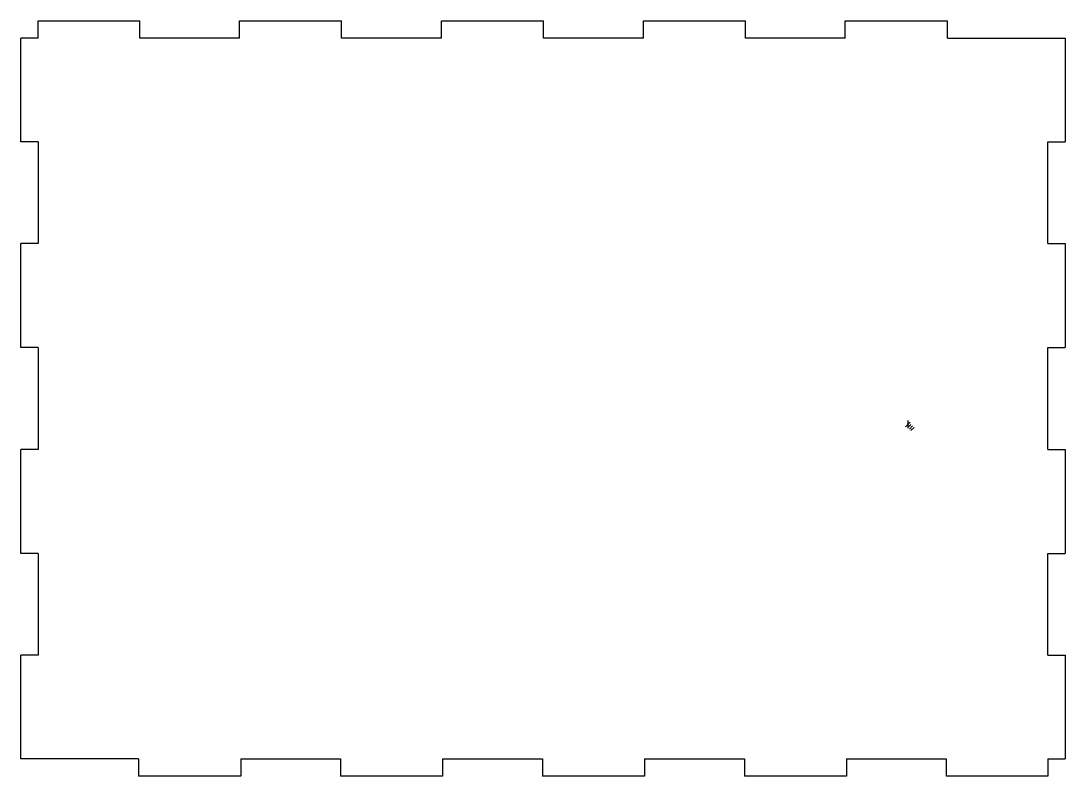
# Model space of a CAD drawing. Extents: x -307 to 396, y -141 to 437.
# Drawn here: x -307.5 to 54.5, y 175 to 437 of the extents above; entities that cross this region are included whole.
import ezdxf

# ---------------------------------------------------------------- set-up
doc = ezdxf.new("R2010")
doc.units = 0

msp = doc.modelspace()

# ---------------------------------------------------------------- linework, layer by layer
at = {"layer": 'Layer 1'}
for p, q in [((0.793749, 297.793749), (-0.793749, 296.206251)), ((0, 298.322915), (0, 295.677085)), ((1.058332, 297), (0, 295.941668)), ((1.587498, 296.470834), (0.529166, 295.412502)), ((2.116664, 295.941668), (1.058332, 294.883336))]:
    msp.add_line(p, q, dxfattribs=at)
at = {"layer": 'Shape2DView006'}
for p, q in [((-301.49762, 436.999861), (-266.297498, 436.999861)), ((-301.49762, 430.999912), (-301.49762, 436.999861)), ((-266.297498, 430.999912), (-266.297498, 436.999861)), ((-231.697714, 436.999861), (-196.297832, 436.999861)), ((-231.697714, 430.999912), (-231.697714, 436.999861)), ((-196.297832, 430.999912), (-196.297832, 436.999861)), ((-161.697784, 436.999861), (-126.297901, 436.999861)), ((-161.697784, 430.999912), (-161.697784, 436.999861)), ((-126.297901, 430.999912), (-126.297901, 436.999861)), ((-91.697589, 436.999861), (-56.297706, 436.999861)), ((-91.697589, 430.999912), (-91.697589, 436.999861)), ((-56.297706, 430.999912), (-56.297706, 436.999861)), ((-21.697685, 436.999861), (13.702277, 436.999861)), ((-21.697685, 430.999912), (-21.697685, 436.999861)), ((13.702277, 430.999912), (13.702277, 436.999861)), ((-301.49762, 430.999912), (-307.498363, 430.999912)), ((-307.498363, 395.085945), (-307.498363, 430.999912)), ((-231.697714, 430.999912), (-266.297498, 430.999912)), ((-161.697784, 430.999912), (-196.297832, 430.999912)), ((-91.697589, 430.999912), (-126.297901, 430.999912)), ((-21.697685, 430.999912), (-56.297706, 430.999912)), ((13.702277, 430.999912), (54.502246, 430.999912)), ((54.502246, 430.999912), (54.502246, 395.085945)), ((-301.49762, 395.085945), (-307.498363, 395.085945)), ((-301.49762, 395.085945), (-301.49762, 359.770994)), ((48.502297, 359.770994), (48.502297, 395.085945)), ((48.502297, 395.085945), (54.502246, 395.085945)), ((-301.49762, 359.770994), (-307.498363, 359.770994)), ((-307.498363, 323.657002), (-307.498363, 359.770994)), ((48.502297, 359.770994), (54.502246, 359.770994)), ((54.502246, 359.770994), (54.502246, 323.657002)), ((-301.49762, 323.657002), (-307.498363, 323.657002)), ((-301.49762, 323.657002), (-301.49762, 288.343003)), ((48.502297, 288.343003), (48.502297, 323.657002)), ((48.502297, 323.657002), (54.502246, 323.657002)), ((-301.49762, 288.343003), (-307.498363, 288.343003)), ((-307.498363, 252.229117), (-307.498363, 288.343003)), ((48.502297, 288.343003), (54.502246, 288.343003)), ((54.502246, 288.343003), (54.502246, 252.229117)), ((-301.49762, 252.229117), (-307.498363, 252.229117)), ((-301.49762, 252.229117), (-301.49762, 216.914165)), ((48.502297, 216.914165), (48.502297, 252.229117)), ((48.502297, 252.229117), (54.502246, 252.229117)), ((-301.49762, 216.914165), (-307.498363, 216.914165)), ((-307.498363, 181.000198), (-307.498363, 216.914165)), ((48.502297, 216.914165), (54.502246, 216.914165)), ((54.502246, 216.914165), (54.502246, 181.000198)), ((-266.697018, 181.000198), (-307.498363, 181.000198)), ((-266.697018, 181.000198), (-266.697018, 175.00025)), ((-231.297665, 181.000198), (-231.297665, 175.00025)), ((-231.297665, 181.000198), (-196.697881, 181.000198)), ((-196.697881, 181.000198), (-196.697881, 175.00025)), ((-161.297734, 181.000198), (-161.297734, 175.00025)), ((-161.297734, 181.000198), (-126.697951, 181.000198)), ((-126.697951, 181.000198), (-126.697951, 175.00025)), ((-91.297539, 181.000198), (-91.297539, 175.00025)), ((-91.297539, 181.000198), (-56.697756, 181.000198)), ((-56.697756, 181.000198), (-56.697756, 175.00025)), ((-21.297662, 181.000198), (-21.297662, 175.00025)), ((-21.297662, 181.000198), (13.302281, 181.000198)), ((13.302281, 181.000198), (13.302281, 175.00025)), ((48.502297, 181.000198), (48.502297, 175.00025)), ((48.502297, 181.000198), (54.502246, 181.000198)), ((-231.297665, 175.00025), (-266.697018, 175.00025)), ((-161.297734, 175.00025), (-196.697881, 175.00025)), ((-91.297539, 175.00025), (-126.697951, 175.00025)), ((-21.297662, 175.00025), (-56.697756, 175.00025)), ((48.502297, 175.00025), (13.302281, 175.00025))]:
    msp.add_line(p, q, dxfattribs=at)

doc.saveas('drawing.dxf')
